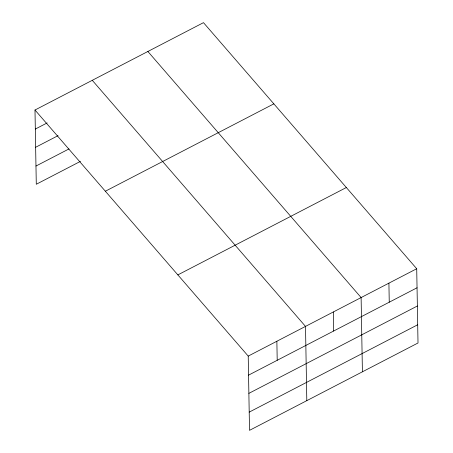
<?xml version="1.0" encoding="UTF-8"?>
<svg xmlns="http://www.w3.org/2000/svg" width="453" height="453" viewBox="0 0 453 453"><rect width="100%" height="100%" fill="white"/><g stroke="black" fill="none" stroke-linecap="round" stroke-linejoin="round"><path stroke-width="0.68" d="M34.989 110.017L203.482 22.65L416.715 268.737L418.011 342.983L249.518 430.35L248.221 356.098L34.989 110.017L36.285 184.263L80.498 161.342M35.323 129.06L47.152 122.927M35.64 147.276L58.058 135.657M35.968 166.047L68.969 148.935M105.356 191.223L273.85 103.856M177.859 274.892L346.347 187.525M248.221 356.098L416.715 268.737M248.555 375.146L417.049 287.78M248.873 393.363L417.366 306.002M249.201 412.134L417.694 324.767M147.876 51.478L361.115 297.564L362.406 371.817M92.276 80.311L305.509 326.398L306.806 400.645M388.912 283.148L389.246 302.196M333.312 311.981L333.646 331.024M276.868 341.245L277.202 360.294"/></g></svg>
